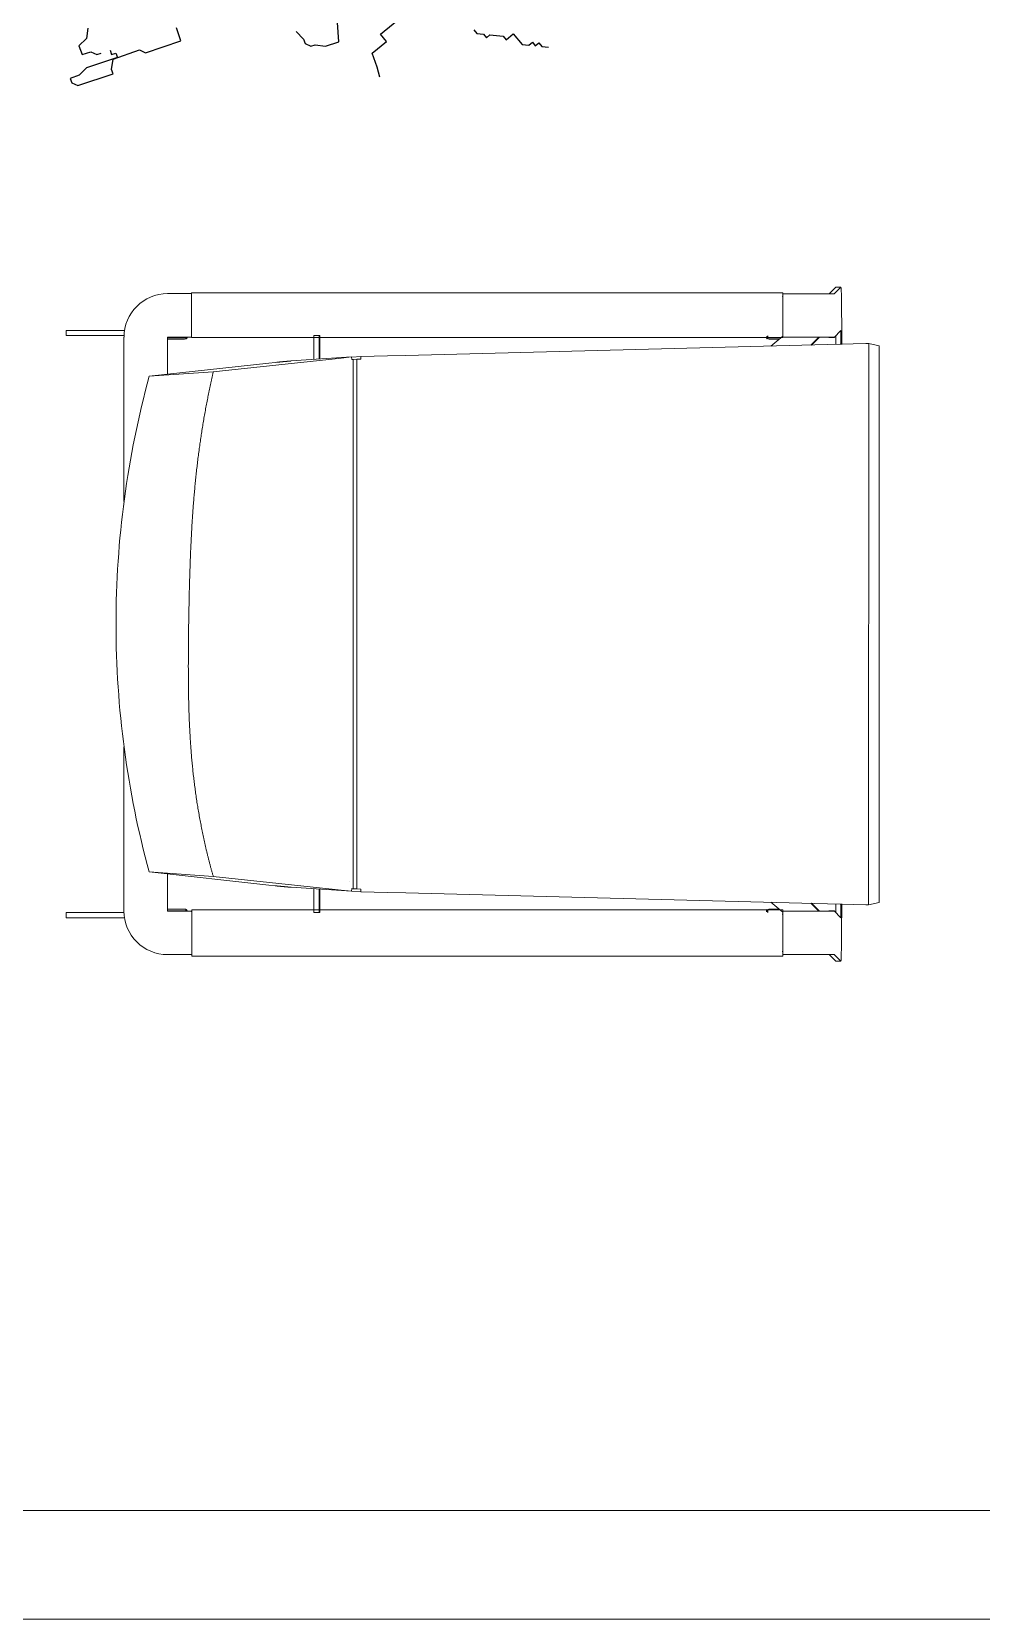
# Model space of a CAD drawing. Header units: millimetres. Extents: x -343543 to 400519, y -115663 to 104219.
# Drawn here: x -329291 to -328417, y -100 to 1360 of the extents above; entities that cross this region are included whole.
import ezdxf
from ezdxf.xclip import XClip

# ---------------------------------------------------------------- set-up
doc = ezdxf.new("R2010")
doc.units = ezdxf.units.MM
doc.header["$XCLIPFRAME"] = 0
doc.linetypes.add('XREF MAT BANG TUONG XAY$0$CENTER', pattern=[50.8, 31.75, -6.35, 6.35, -6.35])
doc.layers.get('0').update_dxf_attribs({"color": 231, "lineweight": 0})
for name, color, linetype, lineweight in [('A-PATT', 252, 'Continuous', 9), ('A-SYMBOLS', 10, 'Continuous', 13), ('XREF MAT BANG TUONG XAY$0$01.Xref _MB T1$0$A-DOOR', 8, 'Continuous', 9), ('XREF MAT BANG TUONG XAY$0$A-GRID', 8, 'XREF MAT BANG TUONG XAY$0$CENTER', 15)]:
    doc.layers.add(name, color=color, linetype=linetype, lineweight=lineweight)
doc.layers.add('XREF MAT BANG NOI THAT$0$FF-Plants', color=8, linetype='Continuous')
doc.styles.add('XREF MAT BANG NOI THAT$0$Standard', font='txt')

# ---------------------------------------------------------------- blocks, each defined once
blk = doc.blocks.new('XREF MAT BANG TUONG XAY$0$00.xref_IKIGAI_Truc')
at = {"layer": 'XREF MAT BANG TUONG XAY$0$A-GRID', "color": 8, "ltscale": 20}
blk.add_lwpolyline([(-2907.5, 0), (42750, 0)], dxfattribs=at)
blk = doc.blocks.new('XREF MAT BANG TUONG XAY$0$xref_IKIGAI_Cot')
at = {"layer": 'XREF MAT BANG TUONG XAY$0$A-GRID', "color": 8, "ltscale": 20}
blk.add_lwpolyline([(-2907.5, 0), (42750, 0)], dxfattribs=at)
blk = doc.blocks.new('XREF MAT BANG NOI THAT$0$YLD.Studio-01-217')
at = {"color": 8}
for p, q in [((5.03, 94), (5.03, 94.07)), ((5.03, 94.07), (5.63, 94.07)), ((5.03, 94), (5.03, 87.31)), ((5.63, 94), (5.63, 94.07)), ((5.63, 94), (5.63, 87.36)), ((72.37, 94), (72.37, 94.07)), ((72.37, 94.07), (72.97, 94.07)), ((72.37, 94), (72.37, 87.36)), ((72.97, 94), (72.97, 94.07)), ((72.97, 94), (72.97, 87.31)), ((24.82, 87.37), (5.8, 87.37)), ((72.2, 87.37), (53.18, 87.37)), ((8.81, 70.6), (10.33, 84.45)), ((9.82, 77.04), (10.33, 84.45)), ((69.19, 70.6), (67.67, 84.45)), ((67.67, 84.45), (68.18, 77.04)), ((0.77, 82.34), (0.77, 79.62)), ((10.1, 82.34), (5.8, 82.34)), ((5.8, 82.34), (5.8, 79.62)), ((10.09, 82.32), (5.8, 82.32)), ((5.83, 82.32), (5.83, 80.21)), ((6.01, 80.36), (6.01, 82.32)), ((6.04, 80.36), (6.04, 82.32)), ((67.9, 82.34), (72.2, 82.34)), ((67.91, 82.32), (72.2, 82.32)), ((71.96, 80.36), (71.96, 82.32)), ((71.99, 80.36), (71.99, 82.32)), ((72.16, 80.21), (72.16, 82.32)), ((72.2, 79.62), (72.2, 82.34)), ((77.23, 79.62), (77.23, 82.34)), ((0.67, 11.15), (0.67, 79.55)), ((0.67, 79.55), (5.85, 79.55)), ((0.77, 79.6), (0.77, 79.62)), ((5.8, 79.6), (5.8, 79.62)), ((5.85, 79.55), (5.85, 11.15)), ((5.86, 80.17), (6, 80.08)), ((72, 80.08), (72.14, 80.17)), ((72.06, 79.53), (72.06, 11.15)), ((77.42, 79.53), (72.06, 79.53)), ((72.2, 79.6), (72.2, 79.62)), ((77.23, 79.6), (77.23, 79.62)), ((77.42, 11.15), (77.42, 79.53)), ((8.3, 62.92), (9.82, 77.04)), ((69.7, 62.92), (68.18, 77.04)), ((8.71, 69.67), (8.74, 69.89)), ((8.74, 69.89), (8.81, 70.6)), ((69.26, 69.89), (69.19, 70.6)), ((69.29, 69.67), (69.26, 69.89)), ((8.09, 61.03), (8.56, 68.04)), ((69.91, 61.03), (69.44, 68.04)), ((5.63, 65.39), (5.63, 64.78)), ((5.63, 65.39), (8.38, 65.39)), ((5.63, 64.7), (5.63, 64.78)), ((5.63, 64.78), (8.34, 64.78)), ((8.34, 64.7), (5.63, 64.7)), ((69.62, 65.39), (72.34, 65.39)), ((69.66, 64.78), (72.34, 64.78)), ((72.34, 64.7), (69.66, 64.7)), ((72.34, 65.39), (72.34, 64.78)), ((72.34, 64.78), (72.34, 64.7)), ((8.22, 62.23), (8.3, 62.92)), ((69.78, 62.23), (69.7, 62.92)), ((8.04, 59.96), (8.11, 61.02)), ((8.09, 61.03), (8.22, 62.23)), ((8.09, 61.03), (8.4, 61.01)), ((8.36, 60.42), (8.39, 60.86)), ((8.38, 60.86), (8.4, 61.01)), ((8.38, 60.86), (8.39, 61.01)), ((8.38, 60.86), (69.62, 60.86)), ((68.81, 61.31), (68.81, 61.31)), ((69.6, 61.01), (69.91, 61.03)), ((69.62, 60.86), (69.6, 61.01)), ((69.62, 60.86), (69.61, 61.01)), ((69.64, 60.42), (69.61, 60.86)), ((69.91, 61.03), (69.78, 62.23)), ((69.96, 59.96), (69.89, 61.02)), ((8.04, 59.96), (7.97, 56.88)), ((8.04, 59.96), (8.35, 59.96)), ((8.35, 59.96), (8.36, 60.42)), ((69.64, 60.42), (8.36, 60.42)), ((69.65, 59.96), (69.64, 60.42)), ((69.65, 59.96), (69.96, 59.96)), ((69.96, 59.96), (70.03, 56.88)), ((7.97, 56.88), (7.91, 54.75)), ((70.03, 56.88), (70.09, 54.75)), ((6.55, 1.54), (7.91, 54.75)), ((71.45, 1.54), (70.09, 54.75)), ((5.86, 12.93), (6, 13.02)), ((72, 13.02), (72.14, 12.93)), ((5.85, 11.15), (0.67, 11.15)), ((0.77, 11.1), (0.77, 7.66)), ((1.07, 11.15), (0.82, 11.15)), ((5.5, 11.15), (5.75, 11.15)), ((6.83, 12.52), (5.68, 11.15)), ((5.8, 11.1), (5.8, 7.66)), ((6.01, 11.55), (6.01, 12.74)), ((6.04, 11.57), (6.04, 12.74)), ((72.32, 11.15), (71.17, 12.52)), ((71.96, 11.57), (71.96, 12.74)), ((71.99, 11.55), (71.99, 12.74)), ((72.06, 11.15), (77.42, 11.15)), ((72.2, 7.66), (72.2, 11.1)), ((72.25, 11.15), (72.5, 11.15)), ((77.18, 11.15), (76.93, 11.15)), ((77.23, 7.66), (77.23, 11.1)), ((0.77, 5.95), (0.77, 7.66)), ((5.8, 6.97), (6.72, 7.9)), ((5.8, 6.89), (6.71, 7.81)), ((5.8, 7.66), (5.8, 5.97)), ((71.28, 7.9), (72.2, 6.97)), ((71.29, 7.81), (72.2, 6.89)), ((72.2, 5.97), (72.2, 7.66)), ((77.23, 7.66), (77.23, 5.95)), ((0.77, 5.79), (0, 5.02)), ((5.82, 5.82), (5.82, 5.81)), ((5.82, 5.81), (5.82, 5.81)), ((5.82, 5.81), (5.82, 5.21)), ((72.18, 5.81), (72.18, 5.82)), ((72.18, 5.81), (72.18, 5.21)), ((78, 5.02), (77.23, 5.79)), ((0.79, 5.21), (0, 4.42)), ((0, 5.02), (0, 4.42)), ((0.78, 5.22), (0.79, 5.21)), ((0.79, 5.21), (0.79, 5.21)), ((5.82, 5.21), (5.03, 4.42)), ((5.03, 4.42), (6.63, 4.42)), ((5.03, 4.33), (6.63, 4.33)), ((5.63, 5.02), (6.64, 5.02)), ((5.63, 5.02), (5.63, 5.02)), ((5.63, 5.02), (5.63, 5.02)), ((5.82, 5.22), (5.82, 5.21)), ((5.82, 5.21), (5.82, 5.21)), ((71.36, 5.02), (72.37, 5.02)), ((71.37, 4.42), (72.97, 4.42)), ((71.37, 4.33), (72.97, 4.33)), ((72.18, 5.21), (72.18, 5.22)), ((72.97, 4.42), (72.18, 5.21)), ((72.18, 5.21), (72.18, 5.21)), ((72.37, 5.02), (72.37, 5.02)), ((72.37, 5.02), (72.37, 5.02)), ((77.21, 5.21), (77.22, 5.22)), ((77.21, 5.21), (77.21, 5.21)), ((78, 4.42), (77.21, 5.21)), ((78, 5.02), (78, 4.42)), ((6.55, 1.21), (6.55, 1.54)), ((6.55, 1.21), (71.45, 1.21)), ((6.81, 0), (6.55, 1.21)), ((71.19, 0), (71.45, 1.21)), ((71.45, 1.21), (71.45, 1.54)), ((6.81, 0), (39, 0)), ((39, 0), (71.19, 0))]:
    blk.add_line(p, q, dxfattribs=at)
at = {"color": 8, "extrusion": (0, 0, -1)}
for centre, major_axis, ratio, start_param, end_param in [((39.01, -4.38), (-100.64, 0.06), 0.920781, 1.281255, 1.570164), ((38.99, -4.38), (-100.64, -0.06), 0.920781, 1.571429, 1.860338), ((5.8, 82.34), (5.03, 0), 0.999389, 3.141593, 4.712389), ((72.2, 82.34), (5.03, 0), 0.999389, 4.712388, 6.283185), ((72.3, 79.62), (-0.101, 0), 0.999389, 4.712389, 6.283185), ((72.3, 79.6), (-0.101, 0), 0.999389, 4.712389, 6.283185), ((77.13, 79.62), (0.101, 0), 0.999389, 0, 1.570796), ((77.13, 79.6), (0.101, 0), 0.999389, 6.283185, 7.853981), ((0.82, 11.1), (0.0503, 0), 0.999389, 3.141593, 4.71239), ((1.07, 11.2), (-0.0503, 0), 0.999389, 3.141593, 4.71239), ((5.75, 11.1), (-0.0503, 0), 0.999389, 1.570796, 3.141593), ((72.25, 11.1), (-0.0503, 0), 0.999389, 6.283185, 7.853982), ((72.5, 11.2), (0.0503, 0), 0.999389, 6.283185, 7.853982), ((76.93, 11.2), (-0.0503, 0), 0.999389, 4.712388, 6.283185), ((77.18, 11.1), (0.0503, 0), 0.999389, 4.712388, 6.283185), ((5.03, 5.02), (-5.03, 0), 0.017507, 6.283185, 6.300611), ((5.03, 4.42), (-5.03, 0), 0.017507, 4.712412, 6.283185), ((5.03, 4.42), (-5.03, 0), 0.017507, 0, 0.017426), ((72.97, 4.42), (-5.03, 0), 0.017507, 3.141593, 4.712464), ((72.97, 5.02), (-5.03, 0), 0.017507, 3.124268, 3.141593), ((72.97, 4.42), (-5.03, 0), 0.017507, 3.124268, 3.141593)]:
    blk.add_ellipse(centre, major_axis=major_axis, ratio=ratio, start_param=start_param, end_param=end_param, dxfattribs=at)
at = {"color": 8}
for points, degree, knots in [([(6.01, 80.36), (6.01, 80.35), (6.01, 80.35), (6.01, 80.33), (6.01, 80.33), (6.01, 80.32), (6.01, 80.31), (6.01, 80.3), (6.01, 80.29), (6.01, 80.28), (6.01, 80.27), (6.01, 80.26), (6.01, 80.25), (6.01, 80.25), (6.01, 80.24), (6.01, 80.23), (6.01, 80.22), (6.01, 80.21), (6.01, 80.2), (6.01, 80.2), (6, 80.19), (6, 80.18), (6, 80.17), (6, 80.17), (6, 80.16), (5.99, 80.15), (5.99, 80.14), (5.99, 80.14), (5.98, 80.13), (5.98, 80.12), (5.97, 80.12), (5.97, 80.11), (5.96, 80.11), (5.96, 80.11), (5.95, 80.1), (5.95, 80.1), (5.94, 80.09), (5.93, 80.09), (5.92, 80.09), (5.91, 80.08), (5.9, 80.08), (5.9, 80.08), (5.89, 80.08), (5.88, 80.08), (5.88, 80.07), (5.87, 80.07), (5.87, 80.07), (5.86, 80.07), (5.85, 80.07), (5.85, 80.07), (5.84, 80.07), (5.83, 80.07), (5.83, 80.07), (5.82, 80.07), (5.82, 80.07), (5.81, 80.07), (5.8, 80.07), (5.8, 80.07)], 3, [0, 0, 0, 0, 0.11689, 0.233409, 0.312095, 0.409065, 0.503979, 0.596879, 0.687638, 0.77928, 0.868407, 0.955167, 1.038789, 1.114733, 1.189461, 1.282462, 1.370109, 1.451685, 1.531663, 1.611071, 1.68835, 1.759104, 1.833062, 1.910679, 1.990103, 2.069024, 2.147732, 2.225739, 2.303335, 2.381652, 2.459562, 2.540136, 2.601921, 2.641909, 2.719639, 2.792453, 2.866123, 2.944924, 3.043467, 3.141545, 3.240707, 3.32258, 3.387247, 3.44975, 3.512124, 3.573035, 3.6337, 3.695192, 3.757868, 3.8333, 3.898562, 3.946845, 3.99622, 4.04655, 4.109222, 4.193586, 4.277069, 4.277069, 4.277069, 4.277069]), ([(5.86, 80.22), (5.86, 80.22), (5.85, 80.22), (5.83, 80.22), (5.82, 80.22), (5.8, 80.22), (5.8, 80.22), (5.8, 80.22), (5.8, 80.22)], 5, [0, 0, 0, 0, 0, 0, 2.145056, 2.145056, 2.145056, 2.153698, 2.153698, 2.153698, 2.153698, 2.153698, 2.153698]), ([(5.86, 80.17), (5.86, 80.17), (5.85, 80.17), (5.85, 80.17), (5.84, 80.17), (5.83, 80.18), (5.82, 80.18), (5.81, 80.18), (5.8, 80.18)], 5, [0, 0, 0, 0, 0, 0, 0.547197, 0.547197, 0.547197, 1.448788, 1.448788, 1.448788, 1.448788, 1.448788, 1.448788]), ([(5.87, 80.08), (5.87, 80.08), (5.87, 80.08), (5.87, 80.08), (5.86, 80.08), (5.86, 80.08), (5.85, 80.08), (5.84, 80.07), (5.83, 80.07), (5.82, 80.07), (5.81, 80.07), (5.8, 80.07)], 5, [0, 0, 0, 0, 0, 0, 0.508417, 0.508417, 0.508417, 1.033284, 1.033284, 1.033284, 1.706158, 1.706158, 1.706158, 1.706158, 1.706158, 1.706158]), ([(5.87, 80.08), (5.86, 80.1), (5.85, 80.11), (5.84, 80.13), (5.83, 80.14), (5.81, 80.16), (5.81, 80.16), (5.81, 80.17), (5.81, 80.17), (5.81, 80.17), (5.81, 80.17), (5.81, 80.17)], 5, [11.334544, 11.334544, 11.334544, 11.334544, 11.334544, 11.334544, 26.991063, 26.991063, 26.991063, 28.593175, 28.593175, 28.593175, 29.023719, 29.023719, 29.023719, 29.023719, 29.023719, 29.023719]), ([(6, 80.21), (5.97, 80.21), (5.95, 80.21), (5.92, 80.21), (5.9, 80.22), (5.87, 80.22), (5.87, 80.22), (5.86, 80.22), (5.86, 80.22), (5.86, 80.22), (5.86, 80.22), (5.86, 80.22)], 5, [11.334544, 11.334544, 11.334544, 11.334544, 11.334544, 11.334544, 26.991063, 26.991063, 26.991063, 28.593175, 28.593175, 28.593175, 29.023719, 29.023719, 29.023719, 29.023719, 29.023719, 29.023719]), ([(6.01, 80.36), (6.01, 80.35), (6.01, 80.34), (6.01, 80.33), (6.01, 80.31), (6.01, 80.29), (6.01, 80.28), (6.01, 80.26), (6.01, 80.24), (6.01, 80.24), (6, 80.22), (6, 80.21), (6, 80.21), (6, 80.21), (6, 80.21)], 5, [0, 0, 0, 0, 0, 0, 0.542954, 0.542954, 0.542954, 1.408857, 1.408857, 1.408857, 1.987463, 1.987463, 1.987463, 2.792709, 2.792709, 2.792709, 2.792709, 2.792709, 2.792709]), ([(9.82, 77.04), (12.65, 77.69), (15.49, 78.23), (18.33, 78.67), (24.32, 79.36), (30.34, 79.69), (33.5, 79.78), (39.48, 79.92), (45.46, 79.94), (48.26, 79.92), (53.97, 79.7), (59.63, 79), (62.49, 78.5), (65.34, 77.85), (68.18, 77.04)], 5, [0, 0, 0, 0, 0, 0, 143.030883, 143.030883, 143.030883, 300.119513, 300.119513, 300.119513, 439.47879, 439.47879, 439.47879, 584.087653, 584.087653, 584.087653, 584.087653, 584.087653, 584.087653]), ([(72, 80.21), (72, 80.21), (72, 80.21), (72, 80.21), (72, 80.22), (72, 80.22), (72, 80.23), (71.99, 80.24), (71.99, 80.26), (71.99, 80.27), (71.99, 80.29), (71.99, 80.31), (71.99, 80.32), (71.99, 80.33), (71.99, 80.35), (71.99, 80.35), (71.99, 80.35), (71.99, 80.36)], 5, [0, 0, 0, 0, 0, 0, 0.536911, 0.536911, 0.536911, 1.088754, 1.088754, 1.088754, 1.960241, 1.960241, 1.960241, 2.533438, 2.533438, 2.533438, 2.792479, 2.792479, 2.792479, 2.792479, 2.792479, 2.792479]), ([(71.99, 80.36), (71.99, 80.35), (71.99, 80.35), (71.99, 80.33), (71.99, 80.32), (71.99, 80.32), (71.99, 80.31), (71.99, 80.3), (71.99, 80.29), (71.99, 80.28), (71.99, 80.27), (71.99, 80.26), (71.99, 80.25), (71.99, 80.24), (71.99, 80.24), (71.99, 80.23), (71.99, 80.22), (71.99, 80.21), (71.99, 80.2), (71.99, 80.2), (72, 80.19), (72, 80.18), (72, 80.18), (72, 80.17), (72, 80.16), (72, 80.16), (72.01, 80.15), (72.01, 80.14), (72.01, 80.14), (72.02, 80.13), (72.02, 80.13), (72.03, 80.12), (72.03, 80.12), (72.04, 80.11), (72.04, 80.11), (72.05, 80.1), (72.05, 80.1), (72.06, 80.09), (72.07, 80.09), (72.08, 80.08), (72.09, 80.08), (72.09, 80.08), (72.1, 80.08), (72.1, 80.08), (72.11, 80.08), (72.12, 80.08), (72.12, 80.07), (72.13, 80.07), (72.13, 80.07), (72.14, 80.07), (72.15, 80.07), (72.15, 80.07), (72.16, 80.07), (72.17, 80.07), (72.17, 80.07), (72.18, 80.07), (72.19, 80.07), (72.2, 80.07), (72.2, 80.07)], 3, [0, 0, 0, 0, 0.118575, 0.236568, 0.312938, 0.410491, 0.505804, 0.599127, 0.690371, 0.782411, 0.871975, 0.959156, 1.043994, 1.126599, 1.207363, 1.293546, 1.376205, 1.455832, 1.533951, 1.613121, 1.677681, 1.712548, 1.78403, 1.853619, 1.92614, 2.000996, 2.081456, 2.16069, 2.240225, 2.311815, 2.374583, 2.43713, 2.499591, 2.562227, 2.630148, 2.713105, 2.794534, 2.877109, 2.961639, 3.049065, 3.138304, 3.233148, 3.287982, 3.334241, 3.397902, 3.456961, 3.515158, 3.574289, 3.636452, 3.69898, 3.765217, 3.816921, 3.865538, 3.939618, 4.040082, 4.123824, 4.206307, 4.291108, 4.291108, 4.291108, 4.291108]), ([(72, 80.21), (72.03, 80.21), (72.05, 80.21), (72.08, 80.21), (72.1, 80.22), (72.13, 80.22), (72.13, 80.22), (72.14, 80.22), (72.14, 80.22), (72.14, 80.22), (72.14, 80.22), (72.14, 80.22)], 5, [11.334544, 11.334544, 11.334544, 11.334544, 11.334544, 11.334544, 26.991063, 26.991063, 26.991063, 28.593175, 28.593175, 28.593175, 29.023719, 29.023719, 29.023719, 29.023719, 29.023719, 29.023719]), ([(72.13, 80.08), (72.14, 80.1), (72.15, 80.11), (72.16, 80.13), (72.17, 80.14), (72.19, 80.16), (72.19, 80.16), (72.19, 80.17), (72.19, 80.17), (72.19, 80.17), (72.19, 80.17), (72.19, 80.17)], 5, [11.334544, 11.334544, 11.334544, 11.334544, 11.334544, 11.334544, 26.991063, 26.991063, 26.991063, 28.593175, 28.593175, 28.593175, 29.023719, 29.023719, 29.023719, 29.023719, 29.023719, 29.023719]), ([(72.2, 80.07), (72.19, 80.07), (72.19, 80.07), (72.18, 80.07), (72.17, 80.07), (72.16, 80.07), (72.16, 80.07), (72.14, 80.08), (72.13, 80.08), (72.13, 80.08), (72.13, 80.08), (72.13, 80.08)], 5, [0.924605, 0.924605, 0.924605, 0.924605, 0.924605, 0.924605, 1.331693, 1.331693, 1.331693, 1.881457, 1.881457, 1.881457, 2.645784, 2.645784, 2.645784, 2.645784, 2.645784, 2.645784]), ([(72.14, 80.22), (72.14, 80.22), (72.15, 80.22), (72.17, 80.22), (72.18, 80.22), (72.2, 80.22), (72.2, 80.22), (72.2, 80.22), (72.2, 80.22)], 5, [0, 0, 0, 0, 0, 0, 2.169157, 2.169157, 2.169157, 2.177999, 2.177999, 2.177999, 2.177999, 2.177999, 2.177999]), ([(72.14, 80.17), (72.14, 80.17), (72.15, 80.17), (72.15, 80.17), (72.16, 80.17), (72.17, 80.18), (72.18, 80.18), (72.19, 80.18), (72.2, 80.18)], 5, [0, 0, 0, 0, 0, 0, 0.553924, 0.553924, 0.553924, 1.466485, 1.466485, 1.466485, 1.466485, 1.466485, 1.466485]), ([(8.71, 69.67), (8.69, 69.52), (8.68, 69.32), (8.65, 69.1), (8.62, 68.76), (8.59, 68.39), (8.58, 68.28), (8.57, 68.16), (8.56, 68.04)], 5, [0, 0, 0, 0, 0, 0, 28.611401, 28.611401, 28.611401, 41.574373, 41.574373, 41.574373, 41.574373, 41.574373, 41.574373]), ([(69.44, 68.04), (69.42, 68.31), (69.39, 68.58), (69.37, 68.83), (69.34, 69.17), (69.31, 69.46), (69.3, 69.53), (69.3, 69.6), (69.29, 69.67)], 5, [0, 0, 0, 0, 0, 0, 29.660482, 29.660482, 29.660482, 41.636356, 41.636356, 41.636356, 41.636356, 41.636356, 41.636356]), ([(5.66, 12.92), (5.66, 12.92), (5.66, 12.92), (5.67, 12.92), (5.67, 12.92), (5.68, 12.92), (5.69, 12.92), (5.7, 12.92), (5.71, 12.92), (5.72, 12.92), (5.74, 12.92), (5.76, 12.92), (5.76, 12.92), (5.78, 12.92), (5.79, 12.92), (5.79, 12.92), (5.8, 12.93), (5.81, 12.93), (5.81, 12.93), (5.81, 12.93), (5.81, 12.93)], 5, [101.54699, 101.54699, 101.54699, 101.54699, 101.54699, 101.54699, 101.760588, 101.760588, 101.760588, 102.278567, 102.278567, 102.278567, 103.285538, 103.285538, 103.285538, 104.289953, 104.289953, 104.289953, 105.265877, 105.265877, 105.265877, 106.192097, 106.192097, 106.192097, 106.192097, 106.192097, 106.192097]), ([(5.66, 12.89), (5.69, 12.88), (5.71, 12.88), (5.74, 12.88), (5.79, 12.88), (5.83, 12.88), (5.84, 12.88), (5.85, 12.88), (5.86, 12.88)], 5, [0, 0, 0, 0, 0, 0, 2.619534, 2.619534, 2.619534, 5.038609, 5.038609, 5.038609, 5.038609, 5.038609, 5.038609]), ([(5.73, 13.03), (5.74, 13.03), (5.75, 13.03), (5.76, 13.03), (5.78, 13.03), (5.79, 13.03), (5.81, 13.03), (5.82, 13.03), (5.84, 13.02), (5.84, 13.02), (5.86, 13.02), (5.87, 13.02), (5.87, 13.02), (5.87, 13.02), (5.87, 13.02)], 5, [0, 0, 0, 0, 0, 0, 0.513089, 0.513089, 0.513089, 1.331697, 1.331697, 1.331697, 1.881463, 1.881463, 1.881463, 2.645793, 2.645793, 2.645793, 2.645793, 2.645793, 2.645793]), ([(5.81, 12.93), (5.81, 12.93), (5.81, 12.93), (5.81, 12.93), (5.81, 12.94), (5.82, 12.94), (5.82, 12.94), (5.83, 12.96), (5.84, 12.98), (5.85, 12.99), (5.86, 13), (5.87, 13.02)], 5, [24.815892, 24.815892, 24.815892, 24.815892, 24.815892, 24.815892, 25.657633, 25.657633, 25.657633, 28.556469, 28.556469, 28.556469, 42.485305, 42.485305, 42.485305, 42.485305, 42.485305, 42.485305]), ([(5.86, 12.88), (5.86, 12.88), (5.86, 12.88), (5.86, 12.88), (5.87, 12.88), (5.87, 12.88), (5.88, 12.88), (5.9, 12.88), (5.93, 12.89), (5.95, 12.89), (5.98, 12.89), (6, 12.89)], 5, [24.815892, 24.815892, 24.815892, 24.815892, 24.815892, 24.815892, 25.657633, 25.657633, 25.657633, 28.556469, 28.556469, 28.556469, 42.485305, 42.485305, 42.485305, 42.485305, 42.485305, 42.485305]), ([(6, 12.89), (6, 12.89), (6, 12.89), (6, 12.89), (6, 12.88), (6, 12.87), (6, 12.87), (6.01, 12.85), (6.01, 12.84), (6.01, 12.83), (6.01, 12.81), (6.01, 12.78), (6.01, 12.78), (6.01, 12.76), (6.01, 12.75), (6.01, 12.75), (6.01, 12.75), (6.01, 12.74)], 5, [0, 0, 0, 0, 0, 0, 0.536913, 0.536913, 0.536913, 1.088758, 1.088758, 1.088758, 1.960247, 1.960247, 1.960247, 2.533446, 2.533446, 2.533446, 2.792488, 2.792488, 2.792488, 2.792488, 2.792488, 2.792488]), ([(71.99, 12.74), (71.99, 12.75), (71.99, 12.76), (71.99, 12.76), (71.99, 12.79), (71.99, 12.81), (71.99, 12.82), (71.99, 12.84), (71.99, 12.85), (71.99, 12.86), (72, 12.87), (72, 12.88), (72, 12.89), (72, 12.89), (72, 12.89)], 5, [0, 0, 0, 0, 0, 0, 0.542956, 0.542956, 0.542956, 1.408861, 1.408861, 1.408861, 1.987468, 1.987468, 1.987468, 2.792718, 2.792718, 2.792718, 2.792718, 2.792718, 2.792718]), ([(72.14, 12.88), (72.14, 12.88), (72.14, 12.88), (72.14, 12.88), (72.13, 12.88), (72.13, 12.88), (72.12, 12.88), (72.09, 12.88), (72.07, 12.89), (72.05, 12.89), (72.02, 12.89), (72, 12.89)], 5, [24.815892, 24.815892, 24.815892, 24.815892, 24.815892, 24.815892, 25.657633, 25.657633, 25.657633, 28.556469, 28.556469, 28.556469, 42.485305, 42.485305, 42.485305, 42.485305, 42.485305, 42.485305]), ([(72.13, 13.02), (72.13, 13.02), (72.13, 13.02), (72.13, 13.02), (72.14, 13.02), (72.14, 13.02), (72.15, 13.02), (72.16, 13.02), (72.18, 13.03), (72.19, 13.03), (72.21, 13.03), (72.22, 13.03), (72.23, 13.03), (72.24, 13.03), (72.25, 13.03), (72.26, 13.03), (72.26, 13.03), (72.27, 13.03)], 5, [0, 0, 0, 0, 0, 0, 0.508419, 0.508419, 0.508419, 1.033287, 1.033287, 1.033287, 1.860457, 1.860457, 1.860457, 2.401806, 2.401806, 2.401806, 2.645745, 2.645745, 2.645745, 2.645745, 2.645745, 2.645745]), ([(72.19, 12.93), (72.19, 12.93), (72.19, 12.93), (72.19, 12.93), (72.19, 12.94), (72.18, 12.94), (72.18, 12.94), (72.17, 12.96), (72.16, 12.98), (72.15, 12.99), (72.14, 13), (72.13, 13.02)], 5, [24.815892, 24.815892, 24.815892, 24.815892, 24.815892, 24.815892, 25.657633, 25.657633, 25.657633, 28.556469, 28.556469, 28.556469, 42.485305, 42.485305, 42.485305, 42.485305, 42.485305, 42.485305]), ([(72.34, 12.89), (72.31, 12.88), (72.29, 12.88), (72.26, 12.88), (72.21, 12.88), (72.17, 12.88), (72.15, 12.88), (72.15, 12.88), (72.14, 12.88)], 5, [0, 0, 0, 0, 0, 0, 2.619409, 2.619409, 2.619409, 5.038475, 5.038475, 5.038475, 5.038475, 5.038475, 5.038475]), ([(72.34, 12.92), (72.34, 12.92), (72.34, 12.92), (72.33, 12.92), (72.33, 12.92), (72.32, 12.92), (72.31, 12.92), (72.3, 12.92), (72.29, 12.92), (72.28, 12.92), (72.26, 12.92), (72.24, 12.92), (72.24, 12.92), (72.22, 12.92), (72.21, 12.92), (72.21, 12.92), (72.2, 12.93), (72.19, 12.93), (72.19, 12.93), (72.19, 12.93), (72.19, 12.93)], 5, [101.546984, 101.546984, 101.546984, 101.546984, 101.546984, 101.546984, 101.760582, 101.760582, 101.760582, 102.278562, 102.278562, 102.278562, 103.285535, 103.285535, 103.285535, 104.289953, 104.289953, 104.289953, 105.265881, 105.265881, 105.265881, 106.192099, 106.192099, 106.192099, 106.192099, 106.192099, 106.192099]), ([(0.77, 5.95), (0.77, 5.8), (0.77, 5.66), (0.78, 5.53), (0.78, 5.36), (0.78, 5.26), (0.78, 5.23), (0.78, 5.22), (0.78, 5.22)], 5, [0, 0, 0, 0, 0, 0, 11.747537, 11.747537, 11.747537, 18.277887, 18.277887, 18.277887, 18.277887, 18.277887, 18.277887]), ([(5.82, 5.82), (5.81, 5.82), (5.81, 5.84), (5.81, 5.89), (5.81, 5.99), (5.8, 6.14), (5.8, 6.21), (5.8, 6.3), (5.8, 6.38)], 5, [0, 0, 0, 0, 0, 0, 9.615959, 9.615959, 9.615959, 17.747792, 17.747792, 17.747792, 17.747792, 17.747792, 17.747792]), ([(5.82, 5.22), (5.81, 5.22), (5.81, 5.23), (5.81, 5.26), (5.81, 5.37), (5.81, 5.54), (5.8, 5.67), (5.8, 5.81), (5.8, 5.96), (5.8, 5.97), (5.8, 5.97), (5.8, 5.97)], 5, [0, 0, 0, 0, 0, 0, 6.776554, 6.776554, 6.776554, 18.337778, 18.337778, 18.337778, 18.570187, 18.570187, 18.570187, 18.570187, 18.570187, 18.570187]), ([(72.2, 6.38), (72.2, 6.25), (72.2, 6.12), (72.19, 6.01), (72.19, 5.9), (72.19, 5.84), (72.19, 5.83), (72.19, 5.82), (72.18, 5.82)], 5, [0, 0, 0, 0, 0, 0, 12.839967, 12.839967, 12.839967, 17.733328, 17.733328, 17.733328, 17.733328, 17.733328, 17.733328]), ([(72.2, 5.97), (72.2, 5.82), (72.2, 5.67), (72.19, 5.54), (72.19, 5.37), (72.19, 5.26), (72.19, 5.23), (72.19, 5.22), (72.18, 5.22)], 5, [0, 0, 0, 0, 0, 0, 11.946445, 11.946445, 11.946445, 18.56747, 18.56747, 18.56747, 18.56747, 18.56747, 18.56747]), ([(77.22, 5.22), (77.22, 5.22), (77.22, 5.23), (77.22, 5.26), (77.22, 5.36), (77.23, 5.53), (77.23, 5.66), (77.23, 5.8), (77.23, 5.94), (77.23, 5.95), (77.23, 5.95), (77.23, 5.95)], 5, [0, 0, 0, 0, 0, 0, 6.682096, 6.682096, 6.682096, 18.055785, 18.055785, 18.055785, 18.280688, 18.280688, 18.280688, 18.280688, 18.280688, 18.280688])]:
    blk.add_open_spline(points, degree=degree, knots=knots, dxfattribs=at)
blk = doc.blocks.new('XREF MAT BANG NOI THAT$0$YLD.Studio-03-245')
at = {"layer": 'XREF MAT BANG NOI THAT$0$FF-Plants', "color": 8}
for p, q in [((84.8, -315.9), (82.1, -321.3)), ((88.8, -314.5), (84.8, -315.9)), ((91.6, -322.7), (88.8, -314.5)), ((82.1, -321.3), (93.1, -353.9)), ((98.4, -329.4), (91.6, -322.7)), ((108, -357.9), (98.4, -329.4)), ((118.7, -322.5), (110.6, -325.3)), ((110.6, -325.3), (113.3, -333.4)), ((113.3, -333.4), (110.6, -338.9)), ((125.5, -329.3), (118.7, -322.5)), ((135, -330.6), (125.5, -329.3)), ((110.6, -338.9), (112, -342.9)), ((93.1, -353.9), (97.1, -352.5)), ((97.1, -352.5), (106.6, -353.8)), ((106.6, -353.8), (114.9, -378.2)), ((112.1, -356.5), (108, -357.9)), ((114.8, -351.1), (110.7, -352.5)), ((110.7, -352.5), (112.1, -356.5)), ((114.9, -378.2), (112.2, -383.7)), ((112.2, -383.7), (123.2, -416.2)), ((123.2, -416.2), (135.4, -412.1)), ((131.8, -522.2), (125, -529)), ((121, -530.4), (118.3, -535.8)), ((118.3, -535.8), (119.6, -539.9)), ((119.6, -539.9), (118.3, -549.4)), ((125, -529), (121, -530.4)), ((118.3, -549.4), (122.5, -561.6)), ((122.5, -561.6), (140.1, -560.2)), ((89.8, -599.1), (99.1, -596.9)), ((99.1, -596.9), (111.9, -592.1)), ((111.9, -592.1), (122.8, -605.4)), ((122.8, -605.4), (129.4, -599.9)), ((129.4, -599.9), (145.8, -619.8)), ((133.3, -685.7), (130, -688.4)), ((129.4, -694.5), (126.1, -697.2)), ((126.1, -697.2), (128.8, -700.5)), ((128.8, -700.5), (127.6, -712.6)), ((130, -688.4), (129.4, -694.5)), ((127.6, -712.6), (124.3, -715.3)), ((124.3, -715.3), (129.8, -721.9)), ((129.8, -721.9), (119.8, -730.1)), ((122, -739.5), (118.6, -742.2)), ((118.6, -742.2), (121.4, -745.5)), ((119.8, -730.1), (119.2, -736.2)), ((119.2, -736.2), (122, -739.5)), ((118.1, -748.3), (117.5, -754.3)), ((121.4, -745.5), (118.1, -748.3))]:
    blk.add_line(p, q, dxfattribs=at)
at = {"color": 8, "style": 'XREF MAT BANG NOI THAT$0$Standard', "flags": 1}
for tag, p in [('YLD.STUDIO', (-121.4, 0)), ('抖音/小红书/公众号：YLD.STUDIO', (-121.4, 0)), ('YLD.STUDIO', (-121.4, 0)), ('YLD.STUDIO', (-9.5, 3.9)), ('抖音/小红书/公众号：YLD.STUDIO', (-9.5, 3.9)), ('YLD.STUDIO', (-9.5, 3.9))]:
    blk.add_attdef(tag, p, '', height=0.00296, dxfattribs=at)
blk = doc.blocks.new('XREF MAT BANG NOI THAT')
at = {"color": 8, "rotation": 90}
blk.add_blockref('XREF MAT BANG NOI THAT$0$YLD.Studio-03-245', (8993.9, 1228.3), dxfattribs=at)
at = {"color": 8, "xscale": -7.950119377061841, "yscale": 7.95011937706184, "zscale": 7.95011937706184, "rotation": 89.99562913460805}
blk.add_blockref('XREF MAT BANG NOI THAT$0$YLD.Studio-01-217', (10052.4, 1125.2), dxfattribs=at)
blk = doc.blocks.new('01.Xref _MB T1')
at = {"color": 8}
blk.add_lwpolyline([(39999.98286, 2999.99997), (40000.00012, 19400), (-0.00011, 19399.99891), (0.00011, 2999.99997), (8394.99073, 2999.9999), (8394.99073, -99.99996), (31605.0109, -99.99952), (31605.0109, 3000.00035)], close=True, dxfattribs=at)
at = {"layer": 'XREF MAT BANG TUONG XAY$0$01.Xref _MB T1$0$A-DOOR', "color": 8, "transparency": 33554687}
for points in [[(8294.99073, 1349.99999), (8294.99073, -99.99989), (19999.99989, -100)], [(8394.99073, 1349.99999), (8394.99073, 0.00011), (19999.99989, 0)]]:
    blk.add_lwpolyline(points, dxfattribs=at)
at = {"color": 8}
blk.add_blockref('XREF MAT BANG TUONG XAY$0$00.xref_IKIGAI_Truc', (0.00011, 0), dxfattribs=at)
ref = blk.add_blockref('XREF MAT BANG TUONG XAY$0$xref_IKIGAI_Cot', (-0.00927, -0.00001), dxfattribs=at)
XClip(ref).set_block_clipping_path([(-1610.3425959283, -2225.6693134198), (41829.1295208634, 21555.8819575264)])
at = {"layer": 'A-PATT', "color": 8}
blk.add_blockref('XREF MAT BANG NOI THAT', (0, 0), dxfattribs=at)

msp = doc.modelspace()

# ---------------------------------------------------------------- block references
at = {"layer": 'A-SYMBOLS'}
msp.add_blockref('01.Xref _MB T1', (-338563.5, 0), dxfattribs=at)

doc.saveas('drawing.dxf')
